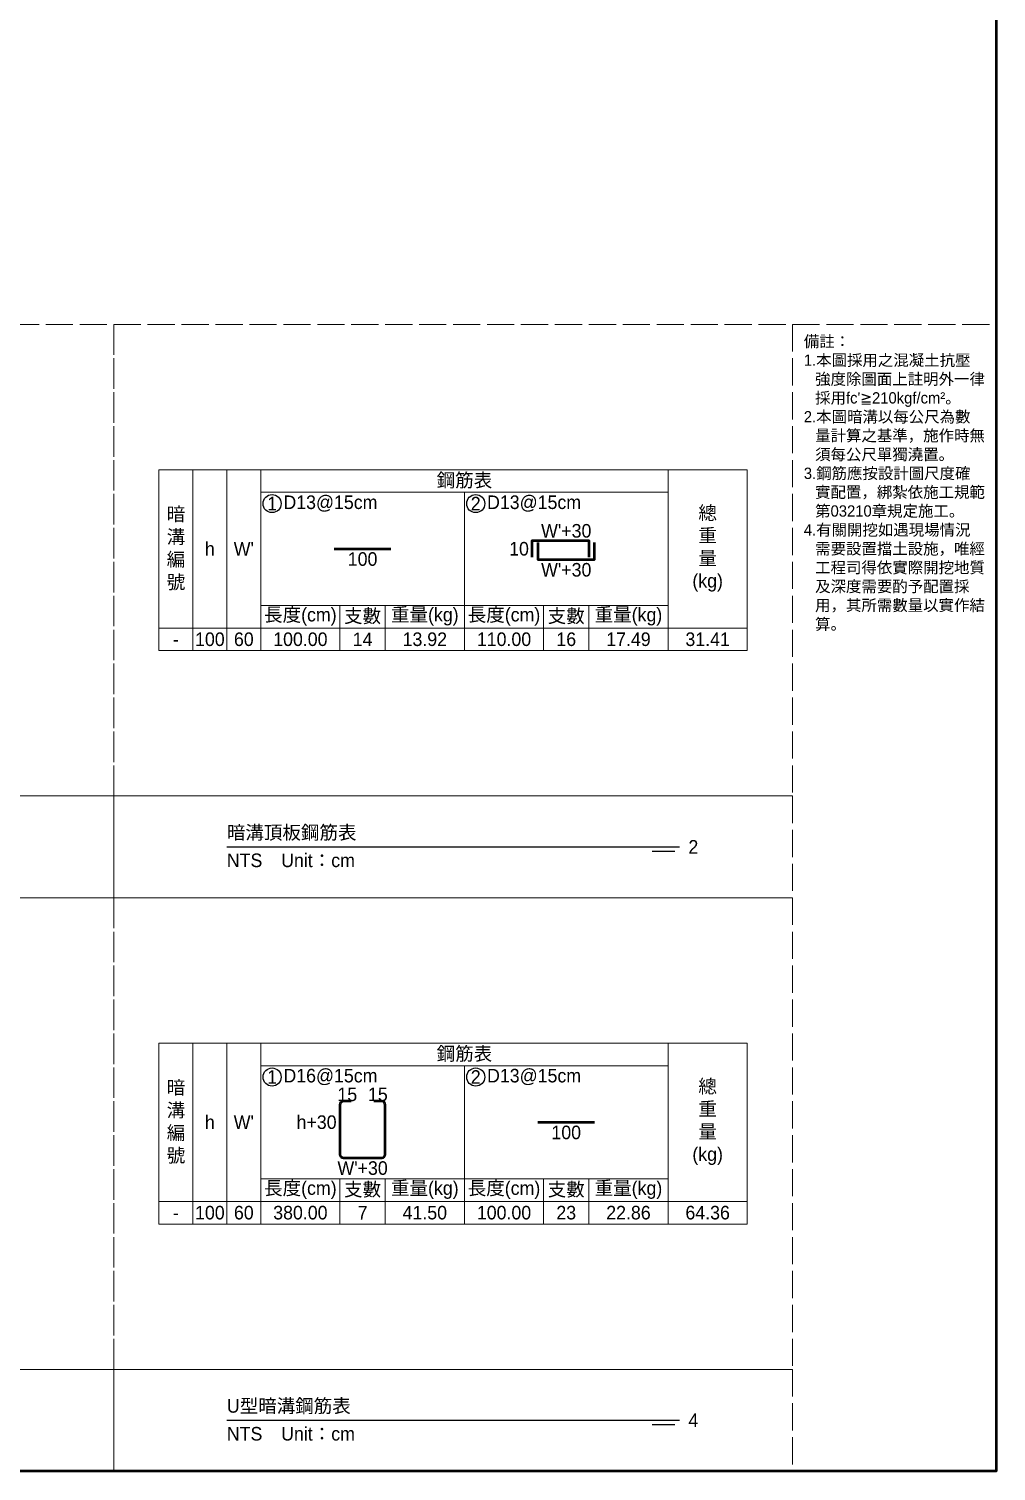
# Model space of a CAD drawing. Extents: x -3420 to 2030, y -3892 to 566.
# Drawn here: x -428 to 0, y -1164 to -526 of the extents above; entities that cross this region are included whole.
import ezdxf

# ---------------------------------------------------------------- set-up
doc = ezdxf.new("R2010")
doc.units = 0
doc.header["$MEASUREMENT"] = 0
doc.linetypes.add('ACAD_ISO02W100', pattern=[15, 12, -3])
for name, color, linetype, lineweight in [('一、1.基本-圖框', 7, 'Continuous', 20), ('一、3.基本-變更', 1, 'Continuous', 50), ('二、5.繪圖-鋼筋', 60, 'Continuous', 50)]:
    doc.layers.add(name, color=color, linetype=linetype, lineweight=lineweight)
doc.layers.add('一、4.基本-隱藏', color=9, linetype='ACAD_ISO02W100', lineweight=20, plot=False)
doc.layers.add('三、1.文字-說明文字', color=2, linetype='Continuous')
doc.layers.add('三、3.文字-註解文字', color=2, linetype='Continuous')
doc.styles.add('次圖名(詳圖)', font='MS PGothic.ttf', dxfattribs={"height": 6})
doc.styles.add('註解文字(詳圖)', font='MS PGothic.ttf', dxfattribs={"height": 5})

msp = doc.modelspace()

# ---------------------------------------------------------------- linework, layer by layer
at = {"layer": '一、1.基本-圖框'}
for points in [[(-370, -791.25), (-355, -791.25), (-355, -721.25), (-370, -721.25)], [(-355, -791.25), (-340, -791.25), (-340, -721.25), (-355, -721.25)], [(-340, -791.25), (-325, -791.25), (-325, -721.25), (-340, -721.25)], [(-325, -731.25), (-145, -731.25), (-145, -721.25), (-325, -721.25)], [(-110, -791.25), (-145, -791.25), (-145, -721.25), (-110, -721.25)], [(-325, -731.25), (-235, -731.25), (-235, -781.25), (-325, -781.25)], [(-235, -731.25), (-145, -731.25), (-145, -781.25), (-235, -781.25)], [(-325, -781.25), (-290, -781.25), (-290, -791.25), (-325, -791.25)], [(-290, -781.25), (-270, -781.25), (-270, -791.25), (-290, -791.25)], [(-270, -781.25), (-235, -781.25), (-235, -791.25), (-270, -791.25)], [(-235, -781.25), (-200, -781.25), (-200, -791.25), (-235, -791.25)], [(-200, -781.25), (-180, -781.25), (-180, -791.25), (-200, -791.25)], [(-180, -781.25), (-145, -781.25), (-145, -791.25), (-180, -791.25)], [(-370, -791.25), (-355, -791.25), (-355, -801.25), (-370, -801.25)], [(-355, -791.25), (-340, -791.25), (-340, -801.25), (-355, -801.25)], [(-340, -791.25), (-325, -791.25), (-325, -801.25), (-340, -801.25)], [(-325, -791.25), (-290, -791.25), (-290, -801.25), (-325, -801.25)], [(-290, -791.25), (-270, -791.25), (-270, -801.25), (-290, -801.25)], [(-270, -791.25), (-235, -791.25), (-235, -801.25), (-270, -801.25)], [(-235, -791.25), (-200, -791.25), (-200, -801.25), (-235, -801.25)], [(-200, -791.25), (-180, -791.25), (-180, -801.25), (-200, -801.25)], [(-180, -791.25), (-145, -791.25), (-145, -801.25), (-180, -801.25)], [(-145, -791.25), (-110, -791.25), (-110, -801.25), (-145, -801.25)], [(-370, -1044.75), (-355, -1044.75), (-355, -974.75), (-370, -974.75)], [(-355, -1044.75), (-340, -1044.75), (-340, -974.75), (-355, -974.75)], [(-340, -1044.75), (-325, -1044.75), (-325, -974.75), (-340, -974.75)], [(-325, -984.75), (-145, -984.75), (-145, -974.75), (-325, -974.75)], [(-110, -1044.75), (-145, -1044.75), (-145, -974.75), (-110, -974.75)], [(-325, -984.75), (-235, -984.75), (-235, -1034.75), (-325, -1034.75)], [(-235, -984.75), (-145, -984.75), (-145, -1034.75), (-235, -1034.75)], [(-325, -1034.75), (-290, -1034.75), (-290, -1044.75), (-325, -1044.75)], [(-290, -1034.75), (-270, -1034.75), (-270, -1044.75), (-290, -1044.75)], [(-270, -1034.75), (-235, -1034.75), (-235, -1044.75), (-270, -1044.75)], [(-235, -1034.75), (-200, -1034.75), (-200, -1044.75), (-235, -1044.75)], [(-200, -1034.75), (-180, -1034.75), (-180, -1044.75), (-200, -1044.75)], [(-180, -1034.75), (-145, -1034.75), (-145, -1044.75), (-180, -1044.75)], [(-370, -1044.75), (-355, -1044.75), (-355, -1054.75), (-370, -1054.75)], [(-355, -1044.75), (-340, -1044.75), (-340, -1054.75), (-355, -1054.75)], [(-340, -1044.75), (-325, -1044.75), (-325, -1054.75), (-340, -1054.75)], [(-325, -1044.75), (-290, -1044.75), (-290, -1054.75), (-325, -1054.75)], [(-290, -1044.75), (-270, -1044.75), (-270, -1054.75), (-290, -1054.75)], [(-270, -1044.75), (-235, -1044.75), (-235, -1054.75), (-270, -1054.75)], [(-235, -1044.75), (-200, -1044.75), (-200, -1054.75), (-235, -1054.75)], [(-200, -1044.75), (-180, -1044.75), (-180, -1054.75), (-200, -1054.75)], [(-180, -1044.75), (-145, -1044.75), (-145, -1054.75), (-180, -1054.75)], [(-145, -1044.75), (-110, -1044.75), (-110, -1054.75), (-145, -1054.75)]]:
    msp.add_lwpolyline(points, close=True, dxfattribs=at)
at = {"layer": '一、3.基本-變更'}
msp.add_lwpolyline([(-3420, 0), (0, 0), (0, -1164), (-3420, -1164)], close=True, dxfattribs=at)
at = {"layer": '一、4.基本-隱藏'}
for points in [[(-780, -657), (0, -657), (0, -1164), (-780, -1164)], [(-780, -657), (-390, -657), (-390, -865.5), (-780, -865.5)], [(-390, -657), (-90, -657), (-90, -865.5), (-390, -865.5)], [(-780, -865.5), (-390, -865.5), (-390, -910.5), (-780, -910.5)], [(-390, -865.5), (-90, -865.5), (-90, -910.5), (-390, -910.5)], [(-780, -910.5), (-390, -910.5), (-390, -1119), (-780, -1119)], [(-390, -910.5), (-90, -910.5), (-90, -1119), (-390, -1119)], [(-780, -1119), (-390, -1119), (-390, -1164), (-780, -1164)], [(-390, -1119), (-90, -1119), (-90, -1164), (-390, -1164)]]:
    msp.add_lwpolyline(points, close=True, dxfattribs=at)
msp.add_lwpolyline([(-780, -1164), (0, -1164)], dxfattribs=at)
at = {"layer": '三、3.文字-註解文字'}
for points in [[(-340, -888), (-140, -888)], [(-142, -890), (-152, -890)], [(-340, -1141.5), (-140, -1141.5)], [(-142, -1143.5), (-152, -1143.5)]]:
    msp.add_lwpolyline(points, dxfattribs=at)
for centre in [(-320, -736.25), (-230, -736.25), (-320, -989.75), (-230, -989.75)]:
    msp.add_circle(centre, 4, dxfattribs=at)
at = {"layer": '二、5.繪圖-鋼筋'}
for points in [[(-292.5, -756.25), (-267.5, -756.25)], [(-205, -760), (-205, -752.5), (-180, -752.5), (-180, -760)], [(-202.5, -753.5), (-202.5, -761), (-177.5, -761), (-177.5, -753.5)], [(-202.5, -1009.75), (-177.5, -1009.75)]]:
    msp.add_lwpolyline(points, dxfattribs=at)
msp.add_lwpolyline([(-285, -1000.5), (-288.5, -1000.5, 0.4142136), (-290, -1002), (-290, -1024, 0.4142136), (-288.5, -1025.5), (-271.5, -1025.5, 0.4142136), (-270, -1024), (-270, -1002, 0.4142136), (-271.5, -1000.5), (-275, -1000.5)], format="xyb", dxfattribs=at)

# ---------------------------------------------------------------- texts
at = {"layer": '一、1.基本-圖框', "char_height": 6, "attachment_point": 5, "style": '註解文字(詳圖)'}
for s, width, insert in [('{\\fMS PGothic|b0|i0|c128|p34;鋼筋表}', 94.24964, (-235, -726.25)), ('暗{\\fMS PGothic|b0|i0|c128|p34;溝編號}', 12.98354, (-362.5, -756.25)), ('{\\fMS PGothic|b0|i0|c128|p34;總重量(kg)}', 6, (-127.5, -756.25)), ('{\\fMS PGothic|b0|i0|c128|p34;h}', 12.98354, (-347.5, -756.25)), ("W'", 22.32258, (-332.5, -756.25)), ('{\\fMS PGothic|b0|i0|c128|p34;長度(cm)}', 35.02324, (-307.5, -786.25)), ('{\\fMS PGothic|b0|i0|c128|p34;支數}', 19.27354, (-280, -786.25)), ('{\\fMS PGothic|b0|i0|c128|p34;重量(kg)}', 30.27214, (-252.5, -786.25)), ('{\\fMS PGothic|b0|i0|c128|p34;長度(cm)}', 35.02324, (-217.5, -786.25)), ('{\\fMS PGothic|b0|i0|c128|p34;支數}', 19.27354, (-190, -786.25)), ('{\\fMS PGothic|b0|i0|c128|p34;重量(kg)}', 30.27214, (-162.5, -786.25)), ('{\\fMS PGothic|b0|i0|c128|p34;鋼筋表}', 94.24964, (-235, -979.75)), ('暗{\\fMS PGothic|b0|i0|c128|p34;溝編號}', 12.98354, (-362.5, -1009.75)), ('{\\fMS PGothic|b0|i0|c128|p34;總重量(kg)}', 6, (-127.5, -1009.75)), ('{\\fMS PGothic|b0|i0|c128|p34;h}', 12.98354, (-347.5, -1009.75)), ("W'", 22.32258, (-332.5, -1009.75)), ('{\\fMS PGothic|b0|i0|c128|p34;長度(cm)}', 35.02324, (-307.5, -1039.75)), ('{\\fMS PGothic|b0|i0|c128|p34;支數}', 19.27354, (-280, -1039.75)), ('{\\fMS PGothic|b0|i0|c128|p34;重量(kg)}', 30.27214, (-252.5, -1039.75)), ('{\\fMS PGothic|b0|i0|c128|p34;長度(cm)}', 35.02324, (-217.5, -1039.75)), ('{\\fMS PGothic|b0|i0|c128|p34;支數}', 19.27354, (-190, -1039.75)), ('{\\fMS PGothic|b0|i0|c128|p34;重量(kg)}', 30.27214, (-162.5, -1039.75))]:
    msp.add_mtext_dynamic_manual_height_columns(s, width=width, gutter_width=30, heights=[0], dxfattribs=dict(at, insert=insert))
at = {"layer": '三、1.文字-說明文字', "insert": (-85, -662), "char_height": 5, "attachment_point": 1, "style": '註解文字(詳圖)'}
msp.add_mtext_dynamic_manual_height_columns("{\\fMS PGothic|b0|i0|c128|p34;備註：\\P\\pi-5,l5;1.本圖採用之混凝土抗壓強度除圖面上註明外一律採用fc'≧210kgf/cm²。\\P2.本圖暗溝以每公尺為數量計算之基準，施作時無須每公尺單獨澆置。\\P3.鋼筋應按設計圖尺度確實配置，綁紮依施工規範第03210章規定施工。\\P4.有關開挖如遇現場情況需要設置擋土設施，唯經工程司得依實際開挖地質及深度需要酌予配置採用，其所需數量以實作結算。}", width=80, gutter_width=30, heights=[0], dxfattribs=at)
at = {"layer": '三、3.文字-註解文字', "char_height": 6}
for s, width, gutter_width, insert, attachment_point, style in [('1', 8.38231, 30, (-320, -736.25), 5, '註解文字(詳圖)'), ('D13@15cm', 6.06582, 30, (-315, -736.25), 4, '註解文字(詳圖)'), ('2', 8.38231, 30, (-230, -736.25), 5, '註解文字(詳圖)'), ('{\\fMS PGothic|b0|i0|c128|p34;D1}3{\\fMS PGothic|b0|i0|c128|p34;@}1{\\fMS PGothic|b0|i0|c128|p34;5cm}', 6.06582, 30, (-225, -736.25), 4, '註解文字(詳圖)'), ('-', 9.06048, 30, (-362.5, -796.25), 5, '註解文字(詳圖)'), ('100', 9.06048, 30, (-347.5, -796.25), 5, '註解文字(詳圖)'), ('6{\\fMS PGothic|b0|i0|c128|p34;0}', 9.06048, 30, (-332.5, -796.25), 5, '註解文字(詳圖)'), ('100.00', 9.06048, 30, (-307.5, -796.25), 5, '註解文字(詳圖)'), ('{\\fMS PGothic|b0|i0|c128|p34;1}4', 9.06048, 30, (-280, -796.25), 5, '註解文字(詳圖)'), ('13.92', 9.06048, 30, (-252.5, -796.25), 5, '註解文字(詳圖)'), ('{\\fMS PGothic|b0|i0|c128|p34;1}1{\\fMS PGothic|b0|i0|c128|p34;0.00}', 9.06048, 30, (-217.5, -796.25), 5, '註解文字(詳圖)'), ('16', 9.06048, 30, (-190, -796.25), 5, '註解文字(詳圖)'), ('17.49', 9.06048, 30, (-162.5, -796.25), 5, '註解文字(詳圖)'), ('31.41', 9.06048, 30, (-127.5, -796.25), 5, '註解文字(詳圖)'), ('暗{\\fMS PGothic|b0|i0|c128|p34;溝}頂板鋼筋表', 134.12151, 15, (-340, -882), 4, '次圖名(詳圖)'), ('2', 3, 15, (-136, -888), 4, '次圖名(詳圖)'), ('NTS{\\fMS PGothic|b0|i0|c128|p34;^IUnit：cm}', 136.03259, 15, (-340, -894), 4, '次圖名(詳圖)'), ('1', 8.38231, 30, (-320, -989.75), 5, '註解文字(詳圖)'), ('{\\fMS PGothic|b0|i0|c128|p34;D1}6{\\fMS PGothic|b0|i0|c128|p34;@15cm}', 6.06582, 30, (-315, -989.75), 4, '註解文字(詳圖)'), ('2', 8.38231, 30, (-230, -989.75), 5, '註解文字(詳圖)'), ('{\\fMS PGothic|b0|i0|c128|p34;D1}3{\\fMS PGothic|b0|i0|c128|p34;@}1{\\fMS PGothic|b0|i0|c128|p34;5cm}', 6.06582, 30, (-225, -989.75), 4, '註解文字(詳圖)'), ('-', 9.06048, 30, (-362.5, -1049.75), 5, '註解文字(詳圖)'), ('100', 9.06048, 30, (-347.5, -1049.75), 5, '註解文字(詳圖)'), ('6{\\fMS PGothic|b0|i0|c128|p34;0}', 9.06048, 30, (-332.5, -1049.75), 5, '註解文字(詳圖)'), ('380.00', 9.06048, 30, (-307.5, -1049.75), 5, '註解文字(詳圖)'), ('7', 9.06048, 30, (-280, -1049.75), 5, '註解文字(詳圖)'), ('41.50', 9.06048, 30, (-252.5, -1049.75), 5, '註解文字(詳圖)'), ('{\\fMS PGothic|b0|i0|c128|p34;100}.00', 9.06048, 30, (-217.5, -1049.75), 5, '註解文字(詳圖)'), ('23', 9.06048, 30, (-190, -1049.75), 5, '註解文字(詳圖)'), ('22.86', 9.06048, 30, (-162.5, -1049.75), 5, '註解文字(詳圖)'), ('64.36', 9.06048, 30, (-127.5, -1049.75), 5, '註解文字(詳圖)'), ('U型暗溝鋼筋表', 134.12151, 15, (-340, -1135.5), 4, '次圖名(詳圖)'), ('4', 3, 15, (-136, -1141.5), 4, '次圖名(詳圖)'), ('NTS{\\fMS PGothic|b0|i0|c128|p34;^IUnit：cm}', 136.03259, 15, (-340, -1147.5), 4, '次圖名(詳圖)')]:
    msp.add_mtext_dynamic_manual_height_columns(s, width=width, gutter_width=gutter_width, heights=[0], dxfattribs=dict(at, insert=insert, attachment_point=attachment_point, style=style))
at = {"layer": '二、5.繪圖-鋼筋', "char_height": 6, "style": '註解文字(詳圖)'}
for s, width, insert, attachment_point in [("{\\fMS PGothic|b0|i0|c128|p34;W'}+3{\\fMS PGothic|b0|i0|c128|p34;0}", 3.56631, (-190, -745.277), 2), ('100', 3.56631, (-280, -757.75), 2), ('{\\fMS PGothic|b0|i0|c128|p34;10}', 8.87231, (-206.5, -756.25), 6), ("{\\fMS PGothic|b0|i0|c128|p34;W'}+3{\\fMS PGothic|b0|i0|c128|p34;0}", 3.56631, (-190, -762.5), 2), ('15', 8.87231, (-286.75, -1000.5), 8), ('15', 8.87231, (-273.25, -1000.5), 8), ('{\\fMS PGothic|b0|i0|c128|p34;h+}3{\\fMS PGothic|b0|i0|c128|p34;0}', 8.87231, (-291.5, -1009.75), 6), ('100', 3.56631, (-190, -1011.25), 2), ("{\\fMS PGothic|b0|i0|c128|p34;W'+}3{\\fMS PGothic|b0|i0|c128|p34;0}", 3.56631, (-280, -1027), 2)]:
    msp.add_mtext_dynamic_manual_height_columns(s, width=width, gutter_width=30, heights=[0], dxfattribs=dict(at, insert=insert, attachment_point=attachment_point))

doc.saveas('drawing.dxf')
